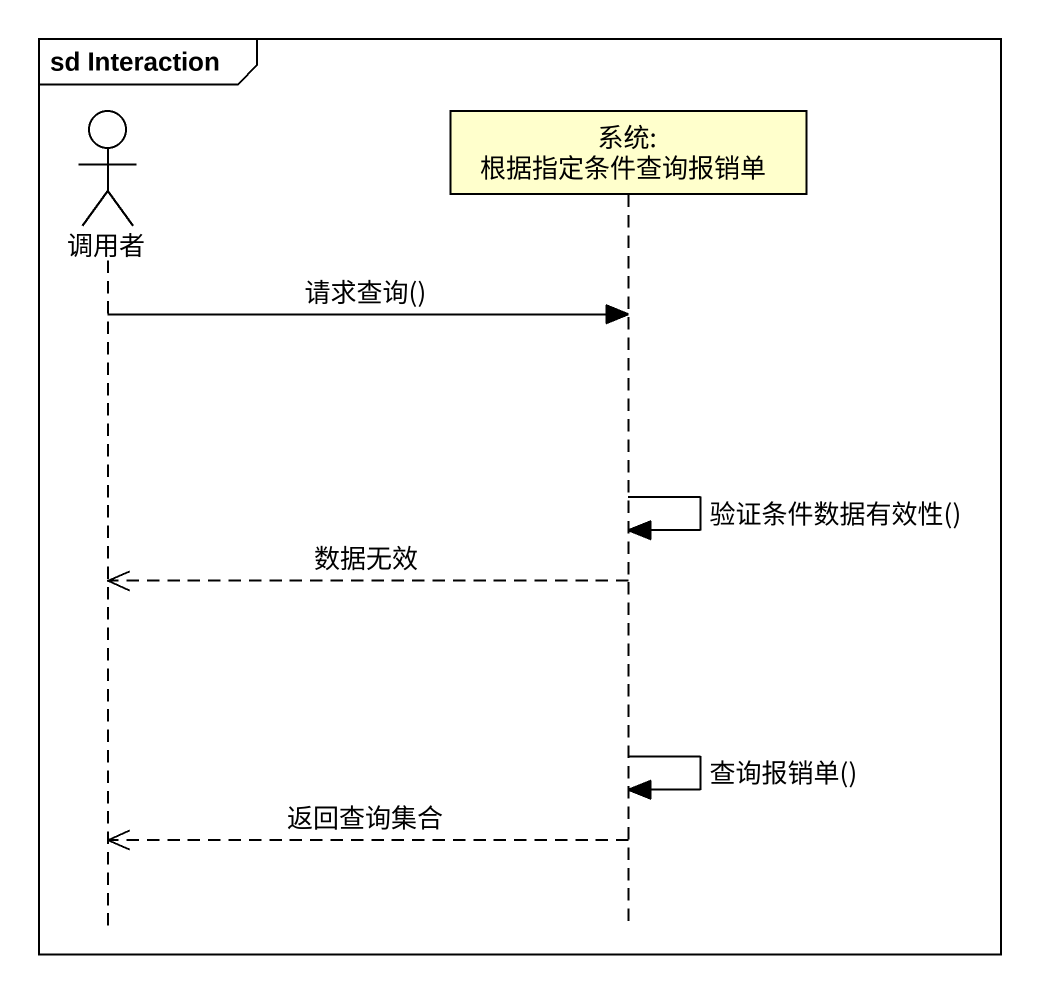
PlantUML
@startuml
mainframe sd Interaction
hide footbox
actor 调用者
participant "系统: 根据指定条件查询报销单" as 系统_根据指定条件查询报销单

调用者 -> 系统_根据指定条件查询报销单 : 请求查询()
系统_根据指定条件查询报销单 -> 系统_根据指定条件查询报销单 : 验证条件数据有效性()
系统_根据指定条件查询报销单 -->> 调用者 : 数据无效
系统_根据指定条件查询报销单 -> 系统_根据指定条件查询报销单 : 查询报销单()
系统_根据指定条件查询报销单 -->> 调用者 : 返回查询集合
@enduml
